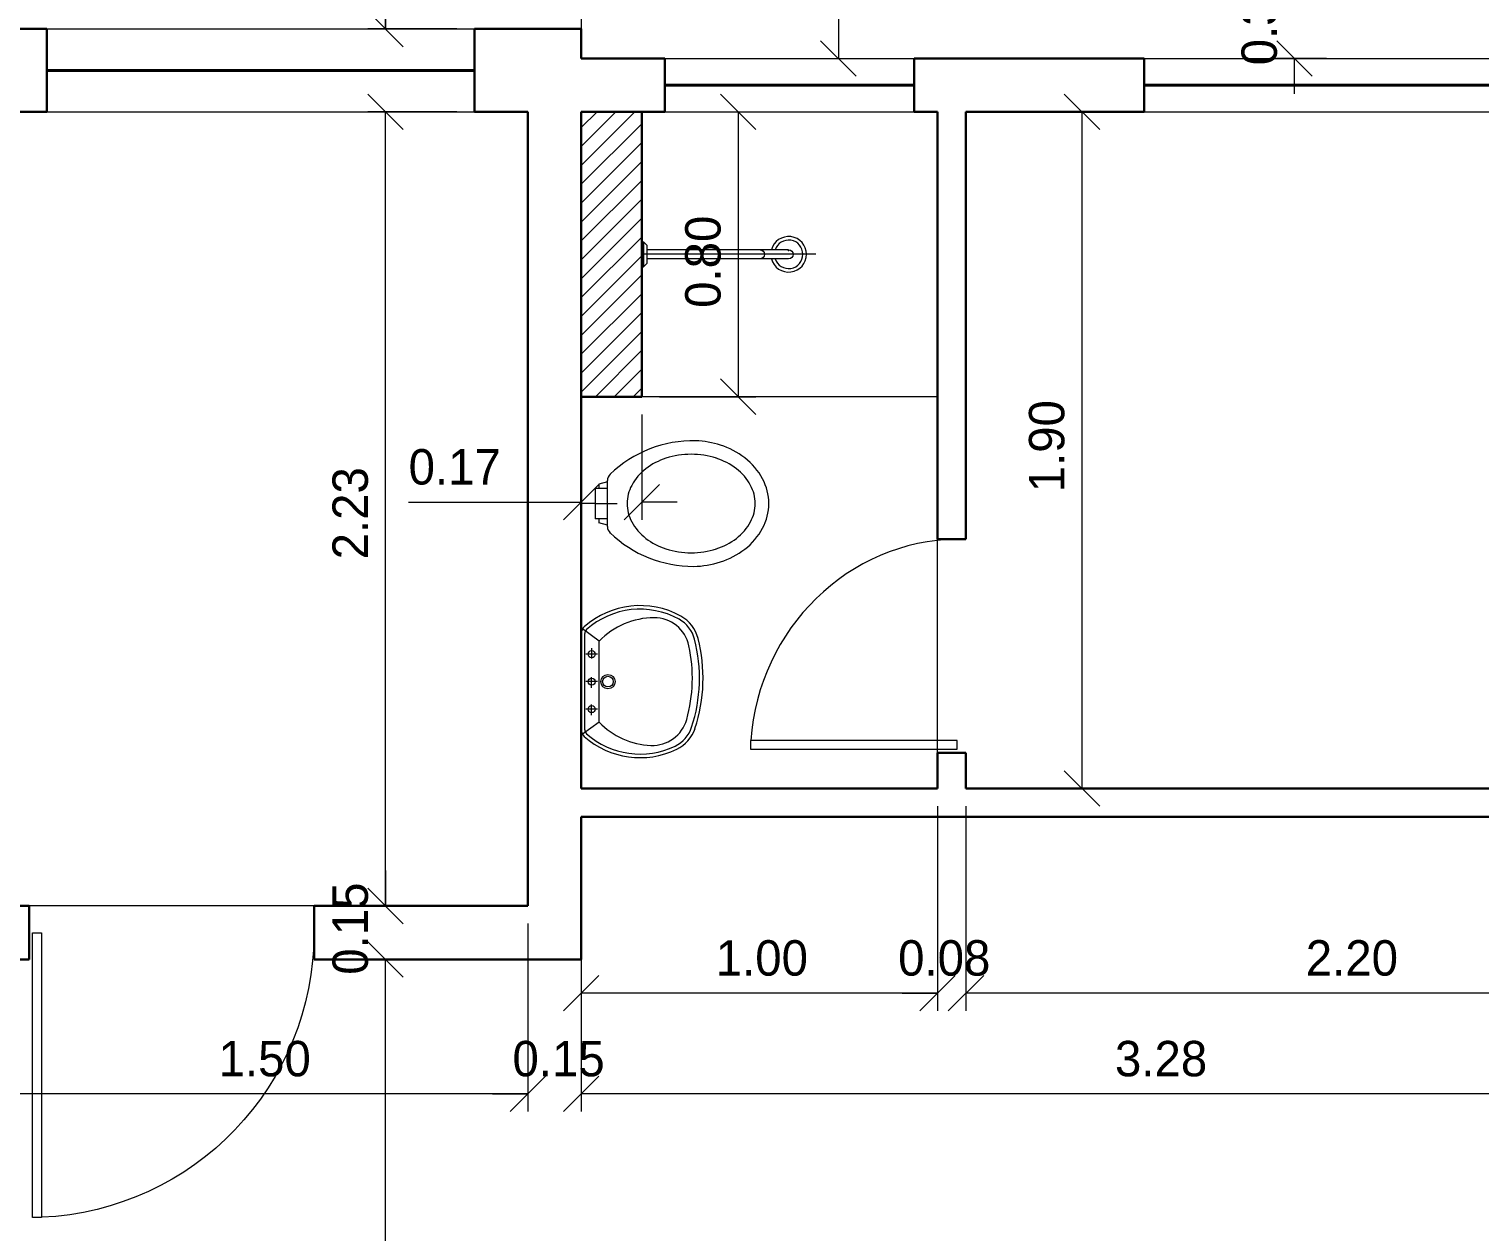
# Model space of a CAD drawing. Header units: metres. Extents: x 2.9 to 62.3, y 8 to 50.1.
# Drawn here: x 21.414 to 25.485, y 38.646 to 42.022 of the extents above; entities that cross this region are included whole.
import ezdxf
from ezdxf.enums import TextEntityAlignment as Align

# ---------------------------------------------------------------- set-up
doc = ezdxf.new("R2010")
doc.units = ezdxf.units.M
doc.header["$MEASUREMENT"] = 0
for name, pattern in [('DGN Style 2', [1.016237, 0.609742, -0.406495]), ('DGN Style 3', [1.422731, 1.016237, -0.406495]), ('DGN Style 4', [1.626995, 0.812989, -0.406495, 0.001016, -0.406495])]:
    doc.linetypes.add(name, pattern=pattern)
doc.layers.get('Defpoints').update_dxf_attribs({"lineweight": 0})
for name, color, linetype, lineweight in [('24 - Textos Gerais', 7, 'Continuous', 0), ('34 - Mobiliário', 7, 'Continuous', 0), ('CORNIJAS_VAR NA PLANTA PTIPO 1', 7, 'Continuous', 0), ('Cotas', 13, 'Continuous', 0), ('Level 14', 7, 'Continuous', 0), ('Level 24-1', 7, 'Continuous', 0), ('Level 36', 7, 'Continuous', 0), ('Level 45', 7, 'Continuous', 0), ('Level 7', 7, 'Continuous', 0)]:
    doc.layers.add(name, color=color, linetype=linetype, lineweight=lineweight)
doc.styles.add('Style-INTL_ENGINEERING', font='INTL_ENGINEERING.shx')
doc.dimstyles.get("Standard").update_dxf_attribs({"dimtxt": 0.18, "dimasz": 0.18, "dimexe": 0.18, "dimexo": 0.0625, "dimgap": 0.09, "dimtad": 0, "dimtih": 1, "dimtoh": 1, "dimdec": 4, "dimzin": 1, "dimdsep": 46, "dimtxsty": 'Standard', "dimcen": 0, "dimadec": 0, "dimazin": 0, "dimtfac": 1, "dimtdec": 4, "dimtofl": 0, "dimtmove": 0, "dimatfit": 3, "dimfxl": 0, "dimtolj": 1, "dimtzin": 1, "dimarcsym": 0})

# ---------------------------------------------------------------- blocks, each defined once
blk = doc.blocks.new('_Oblique')
at = {"color": 0, "linetype": 'ByBlock', "lineweight": -2}
blk.add_line((0.5, 0.5), (-0.5, -0.5), dxfattribs=at)
blk = doc.blocks.new('*D657')
at = {"layer": 'Cotas', "color": 2, "linetype": 'Continuous', "lineweight": 0}
for p, q in [((22.9646, 39.3595), (22.9646, 38.9817)), ((26.2446, 39.3595), (26.2446, 38.9817)), ((26.2446, 39.0312), (22.9646, 39.0312))]:
    blk.add_line(p, q, dxfattribs=at)
at = {"layer": 'Defpoints'}
for p in [(22.9646, 39.409), (26.2446, 39.409), (22.9646, 39.0312), (24.6046, 39.0312)]:
    blk.add_point(p, dxfattribs=at)
at = {"layer": 'Cotas', "color": 2, "linetype": 'Continuous', "lineweight": 0, "xscale": 0.0995, "yscale": 0.0995, "zscale": 0.0995, "rotation": 180}
blk.add_blockref('_Oblique', (22.9646, 39.0312), dxfattribs=at)
at = {"layer": 'Cotas', "color": 2, "linetype": 'Continuous', "lineweight": 0, "xscale": 0.0995, "yscale": 0.0995, "zscale": 0.0995}
blk.add_blockref('_Oblique', (26.2446, 39.0312), dxfattribs=at)
at = {"layer": 'Cotas', "color": 2, "linetype": 'Continuous', "lineweight": 0, "style": 'Style-INTL_ENGINEERING'}
blk.add_text('3.28', height=0.0995, dxfattribs=at).set_placement((24.4628, 39.1304), align=Align.MIDDLE_LEFT)
blk = doc.blocks.new('*D658')
at = {"layer": 'Cotas', "color": 2, "linetype": 'Continuous', "lineweight": 0}
for p, q in [((22.8146, 39.5095), (22.8146, 38.9817)), ((22.9646, 39.3595), (22.9646, 38.9817)), ((22.7151, 39.0312), (22.8146, 39.0312)), ((23.0641, 39.0312), (22.9646, 39.0312))]:
    blk.add_line(p, q, dxfattribs=at)
at = {"layer": 'Defpoints'}
for p in [(22.8146, 39.559), (22.9646, 39.409), (22.8146, 39.0312), (22.8896, 39.0312)]:
    blk.add_point(p, dxfattribs=at)
at = {"layer": 'Cotas', "color": 2, "linetype": 'Continuous', "lineweight": 0, "xscale": 0.0995, "yscale": 0.0995, "zscale": 0.0995}
blk.add_blockref('_Oblique', (22.8146, 39.0312), dxfattribs=at)
at = {"layer": 'Cotas', "color": 2, "linetype": 'Continuous', "lineweight": 0, "xscale": 0.0995, "yscale": 0.0995, "zscale": 0.0995, "rotation": 180}
blk.add_blockref('_Oblique', (22.9646, 39.0312), dxfattribs=at)
at = {"layer": 'Cotas', "color": 2, "linetype": 'Continuous', "lineweight": 0, "style": 'Style-INTL_ENGINEERING'}
blk.add_text('0.15', height=0.0995, dxfattribs=at).set_placement((22.7715, 39.1304), align=Align.MIDDLE_LEFT)
blk = doc.blocks.new('*D659')
at = {"layer": 'Cotas', "color": 2, "linetype": 'Continuous', "lineweight": 0}
for p, q in [((21.3146, 39.5095), (21.3146, 38.9817)), ((22.8146, 39.5095), (22.8146, 38.9817)), ((22.8146, 39.0312), (21.3146, 39.0312))]:
    blk.add_line(p, q, dxfattribs=at)
at = {"layer": 'Defpoints'}
for p in [(21.3146, 39.559), (22.8146, 39.559), (21.3146, 39.0312), (22.0646, 39.0312)]:
    blk.add_point(p, dxfattribs=at)
at = {"layer": 'Cotas', "color": 2, "linetype": 'Continuous', "lineweight": 0, "xscale": 0.0995, "yscale": 0.0995, "zscale": 0.0995, "rotation": 180}
blk.add_blockref('_Oblique', (21.3146, 39.0312), dxfattribs=at)
at = {"layer": 'Cotas', "color": 2, "linetype": 'Continuous', "lineweight": 0, "xscale": 0.0995, "yscale": 0.0995, "zscale": 0.0995}
blk.add_blockref('_Oblique', (22.8146, 39.0312), dxfattribs=at)
at = {"layer": 'Cotas', "color": 2, "linetype": 'Continuous', "lineweight": 0, "style": 'Style-INTL_ENGINEERING'}
blk.add_text('1.50', height=0.0995, dxfattribs=at).set_placement((21.9465, 39.1304), align=Align.MIDDLE_LEFT)
blk = doc.blocks.new('*D670')
at = {"layer": 'Cotas', "color": 2, "linetype": 'Continuous', "lineweight": 0}
for p, q in [((23.9646, 39.8395), (23.9646, 39.2645)), ((24.0446, 39.8395), (24.0446, 39.2645)), ((23.8651, 39.314), (23.9646, 39.314)), ((24.1441, 39.314), (24.0446, 39.314))]:
    blk.add_line(p, q, dxfattribs=at)
at = {"layer": 'Defpoints'}
for p in [(23.9646, 39.889), (24.0446, 39.889), (23.9646, 39.314), (24.0045, 39.314)]:
    blk.add_point(p, dxfattribs=at)
at = {"layer": 'Cotas', "color": 2, "linetype": 'Continuous', "lineweight": 0, "xscale": 0.0995, "yscale": 0.0995, "zscale": 0.0995}
blk.add_blockref('_Oblique', (23.9646, 39.314), dxfattribs=at)
at = {"layer": 'Cotas', "color": 2, "linetype": 'Continuous', "lineweight": 0, "xscale": 0.0995, "yscale": 0.0995, "zscale": 0.0995, "rotation": 180}
blk.add_blockref('_Oblique', (24.0446, 39.314), dxfattribs=at)
at = {"layer": 'Cotas', "color": 2, "linetype": 'Continuous', "lineweight": 0, "style": 'Style-INTL_ENGINEERING'}
blk.add_text('0.08', height=0.0995, dxfattribs=at).set_placement((23.8541, 39.4132), align=Align.MIDDLE_LEFT)
blk = doc.blocks.new('*D671')
at = {"layer": 'Cotas', "color": 2, "linetype": 'Continuous', "lineweight": 0}
for p, q in [((23.9646, 39.8395), (23.9646, 39.2645)), ((22.9646, 39.7595), (22.9646, 39.2645)), ((23.9646, 39.314), (22.9646, 39.314))]:
    blk.add_line(p, q, dxfattribs=at)
at = {"layer": 'Defpoints'}
for p in [(23.9646, 39.889), (22.9646, 39.809), (22.9646, 39.314), (23.4646, 39.314)]:
    blk.add_point(p, dxfattribs=at)
at = {"layer": 'Cotas', "color": 2, "linetype": 'Continuous', "lineweight": 0, "xscale": 0.0995, "yscale": 0.0995, "zscale": 0.0995, "rotation": 180}
blk.add_blockref('_Oblique', (22.9646, 39.314), dxfattribs=at)
at = {"layer": 'Cotas', "color": 2, "linetype": 'Continuous', "lineweight": 0, "xscale": 0.0995, "yscale": 0.0995, "zscale": 0.0995}
blk.add_blockref('_Oblique', (23.9646, 39.314), dxfattribs=at)
at = {"layer": 'Cotas', "color": 2, "linetype": 'Continuous', "lineweight": 0, "style": 'Style-INTL_ENGINEERING'}
blk.add_text('1.00', height=0.0995, dxfattribs=at).set_placement((23.3421, 39.4132), align=Align.MIDDLE_LEFT)
blk = doc.blocks.new('*D337')
at = {"layer": 'Cotas', "color": 2, "linetype": 'Continuous', "lineweight": 0}
for p, q in [((24.0446, 39.8395), (24.0446, 39.2645)), ((26.2446, 39.7595), (26.2446, 39.2645)), ((26.2446, 39.314), (24.0446, 39.314))]:
    blk.add_line(p, q, dxfattribs=at)
at = {"layer": 'Defpoints'}
for p in [(24.0446, 39.889), (26.2446, 39.809), (24.0446, 39.314), (25.1445, 39.314)]:
    blk.add_point(p, dxfattribs=at)
at = {"layer": 'Cotas', "color": 2, "linetype": 'Continuous', "lineweight": 0, "xscale": 0.0995, "yscale": 0.0995, "zscale": 0.0995, "rotation": 180}
blk.add_blockref('_Oblique', (24.0446, 39.314), dxfattribs=at)
at = {"layer": 'Cotas', "color": 2, "linetype": 'Continuous', "lineweight": 0, "xscale": 0.0995, "yscale": 0.0995, "zscale": 0.0995}
blk.add_blockref('_Oblique', (26.2446, 39.314), dxfattribs=at)
at = {"layer": 'Cotas', "color": 2, "linetype": 'Continuous', "lineweight": 0, "style": 'Style-INTL_ENGINEERING'}
blk.add_text('2.20', height=0.0995, dxfattribs=at).set_placement((24.9985, 39.4132), align=Align.MIDDLE_LEFT)
blk = doc.blocks.new('*D679')
at = {"layer": 'Cotas', "color": 2, "linetype": 'Continuous', "lineweight": 0}
for p, q in [((22.54, 39.409), (22.3656, 39.409)), ((22.4151, 35.4088), (22.4151, 39.409)), ((21.7691, 35.4088), (22.4646, 35.4088))]:
    blk.add_line(p, q, dxfattribs=at)
at = {"layer": 'Defpoints'}
for p in [(22.4151, 39.409), (22.5895, 39.409), (22.4151, 37.4089), (21.7196, 35.4088)]:
    blk.add_point(p, dxfattribs=at)
at = {"layer": 'Cotas', "color": 2, "linetype": 'Continuous', "lineweight": 0, "xscale": 0.0995, "yscale": 0.0995, "zscale": 0.0995}
for p, rotation in [((22.4151, 39.409), 90), ((22.4151, 35.4088), 270)]:
    blk.add_blockref('_Oblique', p, dxfattribs=dict(at, rotation=rotation))
at = {"layer": 'Cotas', "color": 2, "linetype": 'Continuous', "lineweight": 0, "style": 'Style-INTL_ENGINEERING'}
blk.add_text('4.00', height=0.0995, rotation=90, dxfattribs=at).set_placement((22.3159, 37.2585), align=Align.MIDDLE_LEFT)
blk = doc.blocks.new('*D680')
at = {"layer": 'Cotas', "color": 2, "linetype": 'Continuous', "lineweight": 0}
for p, q in [((22.4151, 39.6585), (22.4151, 39.559)), ((22.4651, 39.559), (22.3656, 39.559)), ((22.54, 39.409), (22.3656, 39.409)), ((22.4151, 39.3095), (22.4151, 39.409))]:
    blk.add_line(p, q, dxfattribs=at)
at = {"layer": 'Defpoints'}
for p in [(22.4151, 39.559), (22.5146, 39.559), (22.4151, 39.484), (22.5895, 39.409)]:
    blk.add_point(p, dxfattribs=at)
at = {"layer": 'Cotas', "color": 2, "linetype": 'Continuous', "lineweight": 0, "xscale": 0.0995, "yscale": 0.0995, "zscale": 0.0995}
for p, rotation in [((22.4151, 39.559), 270), ((22.4151, 39.409), 90)]:
    blk.add_blockref('_Oblique', p, dxfattribs=dict(at, rotation=rotation))
at = {"layer": 'Cotas', "color": 2, "linetype": 'Continuous', "lineweight": 0, "style": 'Style-INTL_ENGINEERING'}
blk.add_text('0.15', height=0.0995, rotation=90, dxfattribs=at).set_placement((22.3159, 39.366), align=Align.MIDDLE_LEFT)
blk = doc.blocks.new('*D681')
at = {"layer": 'Cotas', "color": 2, "linetype": 'Continuous', "lineweight": 0}
for p, q in [((22.615, 41.789), (22.3656, 41.789)), ((22.4151, 39.559), (22.4151, 41.789)), ((22.4651, 39.559), (22.3656, 39.559))]:
    blk.add_line(p, q, dxfattribs=at)
at = {"layer": 'Defpoints'}
for p in [(22.4151, 41.789), (22.6645, 41.789), (22.4151, 40.674), (22.5146, 39.559)]:
    blk.add_point(p, dxfattribs=at)
at = {"layer": 'Cotas', "color": 2, "linetype": 'Continuous', "lineweight": 0, "xscale": 0.0995, "yscale": 0.0995, "zscale": 0.0995}
for p, rotation in [((22.4151, 41.789), 90), ((22.4151, 39.559), 270)]:
    blk.add_blockref('_Oblique', p, dxfattribs=dict(at, rotation=rotation))
at = {"layer": 'Cotas', "color": 2, "linetype": 'Continuous', "lineweight": 0, "style": 'Style-INTL_ENGINEERING'}
blk.add_text('2.23', height=0.0995, rotation=90, dxfattribs=at).set_placement((22.3159, 40.5323), align=Align.MIDDLE_LEFT)
blk = doc.blocks.new('*D682')
at = {"layer": 'Cotas', "color": 2, "linetype": 'Continuous', "lineweight": 0}
for p, q in [((22.4151, 42.5624), (22.4151, 42.0217)), ((22.6151, 42.0217), (22.3656, 42.0217)), ((22.615, 41.789), (22.3656, 41.789)), ((22.4151, 41.6895), (22.4151, 41.789))]:
    blk.add_line(p, q, dxfattribs=at)
at = {"layer": 'Defpoints'}
for p in [(22.4151, 42.4163), (22.4151, 42.0217), (22.6646, 42.0217), (22.6645, 41.789)]:
    blk.add_point(p, dxfattribs=at)
at = {"layer": 'Cotas', "color": 2, "linetype": 'Continuous', "lineweight": 0, "xscale": 0.0995, "yscale": 0.0995, "zscale": 0.0995}
for p, rotation in [((22.4151, 42.0217), 270), ((22.4151, 41.789), 90)]:
    blk.add_blockref('_Oblique', p, dxfattribs=dict(at, rotation=rotation))
at = {"layer": 'Cotas', "color": 2, "linetype": 'Continuous', "lineweight": 0, "style": 'Style-INTL_ENGINEERING'}
blk.add_text('0.23', height=0.0995, rotation=90, dxfattribs=at).set_placement((22.3159, 42.2702), align=Align.MIDDLE_LEFT)
blk = doc.blocks.new('*D683')
at = {"layer": 'Cotas', "color": 2, "linetype": 'Continuous', "lineweight": 0}
for p, q in [((22.9151, 42.689), (22.3656, 42.689)), ((22.4151, 42.0217), (22.4151, 42.689)), ((22.6151, 42.0217), (22.3656, 42.0217))]:
    blk.add_line(p, q, dxfattribs=at)
at = {"layer": 'Defpoints'}
for p in [(22.4151, 42.689), (22.9646, 42.689), (22.4151, 42.3554), (22.6646, 42.0217)]:
    blk.add_point(p, dxfattribs=at)
at = {"layer": 'Cotas', "color": 2, "linetype": 'Continuous', "lineweight": 0, "xscale": 0.0995, "yscale": 0.0995, "zscale": 0.0995}
for p, rotation in [((22.4151, 42.689), 90), ((22.4151, 42.0217), 270)]:
    blk.add_blockref('_Oblique', p, dxfattribs=dict(at, rotation=rotation))
at = {"layer": 'Cotas', "color": 2, "linetype": 'Continuous', "lineweight": 0, "style": 'Style-INTL_ENGINEERING'}
blk.add_text('0.67', height=0.0995, rotation=90, dxfattribs=at).set_placement((22.3159, 42.2065), align=Align.MIDDLE_LEFT)
blk = doc.blocks.new('*D344')
at = {"layer": 'Cotas', "color": 2, "linetype": 'Continuous', "lineweight": 0}
for p, q in [((24.094, 41.789), (24.4198, 41.789)), ((24.3703, 39.889), (24.3703, 41.789)), ((24.094, 39.889), (24.4198, 39.889))]:
    blk.add_line(p, q, dxfattribs=at)
at = {"layer": 'Defpoints'}
for p in [(24.0446, 41.789), (24.3703, 41.789), (24.3703, 40.839), (24.0446, 39.889)]:
    blk.add_point(p, dxfattribs=at)
at = {"layer": 'Cotas', "color": 2, "linetype": 'Continuous', "lineweight": 0, "xscale": 0.0995, "yscale": 0.0995, "zscale": 0.0995}
for p, rotation in [((24.3703, 41.789), 90), ((24.3703, 39.889), 270)]:
    blk.add_blockref('_Oblique', p, dxfattribs=dict(at, rotation=rotation))
at = {"layer": 'Cotas', "color": 2, "linetype": 'Continuous', "lineweight": 0, "style": 'Style-INTL_ENGINEERING'}
blk.add_text('1.90', height=0.0995, rotation=90, dxfattribs=at).set_placement((24.271, 40.7206), align=Align.MIDDLE_LEFT)
blk = doc.blocks.new('*D345')
at = {"layer": 'Cotas', "color": 2, "linetype": 'Continuous', "lineweight": 0}
for p, q in [((23.0141, 42.689), (23.7359, 42.689)), ((23.6864, 42.689), (23.6864, 41.939)), ((23.114, 41.939), (23.7359, 41.939))]:
    blk.add_line(p, q, dxfattribs=at)
at = {"layer": 'Defpoints'}
for p in [(22.9646, 42.689), (23.6864, 42.314), (23.0646, 41.939), (23.6864, 41.939)]:
    blk.add_point(p, dxfattribs=at)
at = {"layer": 'Cotas', "color": 2, "linetype": 'Continuous', "lineweight": 0, "xscale": 0.0995, "yscale": 0.0995, "zscale": 0.0995}
for p, rotation in [((23.6864, 42.689), 90), ((23.6864, 41.939), 270)]:
    blk.add_blockref('_Oblique', p, dxfattribs=dict(at, rotation=rotation))
at = {"layer": 'Cotas', "color": 2, "linetype": 'Continuous', "lineweight": 0, "style": 'Style-INTL_ENGINEERING'}
blk.add_text('0.75', height=0.0995, rotation=90, dxfattribs=at).set_placement((23.5872, 42.1679), align=Align.MIDDLE_LEFT)
blk = doc.blocks.new('*D356')
at = {"layer": 'Cotas', "color": 2, "linetype": 'Continuous', "lineweight": 0}
for p, q in [((23.184, 41.789), (23.4548, 41.789)), ((23.4053, 41.789), (23.4053, 40.9891)), ((23.1841, 40.9891), (23.4548, 40.9891))]:
    blk.add_line(p, q, dxfattribs=at)
at = {"layer": 'Defpoints'}
for p in [(23.1346, 41.789), (23.4053, 41.389), (23.1346, 40.9891), (23.4053, 40.9891)]:
    blk.add_point(p, dxfattribs=at)
at = {"layer": 'Cotas', "color": 2, "linetype": 'Continuous', "lineweight": 0, "xscale": 0.0995, "yscale": 0.0995, "zscale": 0.0995}
for p, rotation in [((23.4053, 41.789), 90), ((23.4053, 40.9891), 270)]:
    blk.add_blockref('_Oblique', p, dxfattribs=dict(at, rotation=rotation))
at = {"layer": 'Cotas', "color": 2, "linetype": 'Continuous', "lineweight": 0, "style": 'Style-INTL_ENGINEERING'}
blk.add_text('0.80', height=0.0995, rotation=90, dxfattribs=at).set_placement((23.306, 41.2386), align=Align.MIDDLE_LEFT)
blk = doc.blocks.new('*D357')
at = {"layer": 'Cotas', "color": 2, "linetype": 'Continuous', "lineweight": 0}
for p, q in [((22.9646, 40.9395), (22.9646, 40.6435)), ((23.1346, 40.9396), (23.1346, 40.6435)), ((22.4799, 40.693), (22.9646, 40.693)), ((23.2341, 40.693), (23.1346, 40.693))]:
    blk.add_line(p, q, dxfattribs=at)
at = {"layer": 'Defpoints'}
for p in [(22.9646, 40.989), (23.1346, 40.9891), (22.598, 40.693), (22.9646, 40.693)]:
    blk.add_point(p, dxfattribs=at)
at = {"layer": 'Cotas', "color": 2, "linetype": 'Continuous', "lineweight": 0, "xscale": 0.0995, "yscale": 0.0995, "zscale": 0.0995}
blk.add_blockref('_Oblique', (22.9646, 40.693), dxfattribs=at)
at = {"layer": 'Cotas', "color": 2, "linetype": 'Continuous', "lineweight": 0, "xscale": 0.0995, "yscale": 0.0995, "zscale": 0.0995, "rotation": 180}
blk.add_blockref('_Oblique', (23.1346, 40.693), dxfattribs=at)
at = {"layer": 'Cotas', "color": 2, "linetype": 'Continuous', "lineweight": 0, "style": 'Style-INTL_ENGINEERING'}
blk.add_text('0.17', height=0.0995, dxfattribs=at).set_placement((22.4799, 40.7922), align=Align.MIDDLE_LEFT)
blk = doc.blocks.new('*D389')
at = {"layer": 'Cotas', "color": 2, "linetype": 'Continuous', "lineweight": 0}
for p, q in [((24.9669, 42.3385), (24.9669, 42.239)), ((25.0697, 42.239), (24.9174, 42.239)), ((25.0568, 41.939), (24.9174, 41.939)), ((24.9669, 41.8395), (24.9669, 41.939))]:
    blk.add_line(p, q, dxfattribs=at)
at = {"layer": 'Defpoints'}
for p in [(25.1192, 42.239), (24.9669, 42.07), (24.9669, 41.939), (25.1063, 41.939)]:
    blk.add_point(p, dxfattribs=at)
at = {"layer": 'Cotas', "color": 2, "linetype": 'Continuous', "lineweight": 0, "xscale": 0.0995, "yscale": 0.0995, "zscale": 0.0995}
for p, rotation in [((24.9669, 42.239), 270), ((24.9669, 41.939), 90)]:
    blk.add_blockref('_Oblique', p, dxfattribs=dict(at, rotation=rotation))
at = {"layer": 'Cotas', "color": 2, "linetype": 'Continuous', "lineweight": 0, "style": 'Style-INTL_ENGINEERING'}
blk.add_text('0.30', height=0.0995, rotation=90, dxfattribs=at).set_placement((24.8677, 41.9196), align=Align.MIDDLE_LEFT)
blk = doc.blocks.new('*U27')
at = {"layer": 'Level 36', "color": 172, "linetype": 'Continuous', "lineweight": 13}
for p, q in [((-0.1897, 0.0427), (-0.2239, 0.0427)), ((-0.2239, 0.0427), (-0.2239, -0.0427)), ((-0.1897, 0.0608), (-0.2139, 0.0544)), ((-0.2139, 0.0544), (-0.2139, 0.0427)), ((-0.1897, -0.0646), (-0.1897, 0.0645)), ((-0.2239, 0), (-0.2633, 0)), ((-0.2239, 0), (-0.1625, 0)), ((-0.1897, -0.0427), (-0.2239, -0.0427)), ((-0.2139, -0.0428), (-0.2139, -0.0544)), ((-0.1897, -0.0608), (-0.2139, -0.0544))]:
    blk.add_line(p, q, dxfattribs=at)
for centre, radius, start, end in [((0.0522, -0.1623), 0.3388, 88.949, 133.7058), ((0.0452, -0.0944), 0.2712, 72.322, 87.2071), ((0.0599, -0.0481), 0.2225, 52.4233, 72.322), ((0.0304, -0.0481), 0.1841, 107.6783, 127.577), ((0.0452, -0.0944), 0.2328, 90.0002, 107.6783), ((0.0452, -0.0944), 0.2328, 72.322, 90.0002), ((0.0599, -0.0481), 0.1841, 52.4233, 72.322), ((0.0826, -0.0186), 0.1854, 28.2945, 52.4233), ((-0.1647, 0.0646), 0.025, 133.7058, 180.0002), ((0.0077, -0.0186), 0.147, 127.577, 151.7058), ((0.0826, -0.0186), 0.147, 28.2945, 52.4233), ((-0.0271, 0.0001), 0.1075, 151.7058, 180.0002), ((0.1174, 0.0001), 0.1075, 0.0002, 28.2945), ((0.1174, 0.0001), 0.1459, 0.0002, 28.2945), ((-0.0271, 0.0001), 0.1075, 180.0002, 208.2945), ((0.1174, 0.0001), 0.1075, 331.7058, 0.0002), ((0.1174, 0.0001), 0.1459, 331.7058, 0.0002), ((-0.1647, -0.0646), 0.025, 180.0002, 226.2946), ((0.0077, 0.0188), 0.147, 208.2945, 232.4233), ((0.0826, 0.0188), 0.147, 307.577, 331.7058), ((0.0826, 0.0188), 0.1854, 307.577, 331.7058), ((0.0522, 0.1623), 0.3388, 226.2946, 270.0002), ((0.0304, 0.0482), 0.1841, 232.4233, 252.322), ((0.0599, 0.0482), 0.1841, 287.6783, 307.577), ((0.0452, 0.0946), 0.2328, 252.322, 270.0002), ((0.0452, 0.0946), 0.2328, 270.0002, 287.6783), ((0.0599, 0.0482), 0.2225, 287.6783, 307.577), ((0.0452, 0.0946), 0.2712, 271.4794, 287.6783)]:
    blk.add_arc(centre, radius, start, end, dxfattribs=at)
blk = doc.blocks.new('*U28')
at = {"layer": 'Level 36', "color": 172, "linetype": 'Continuous', "lineweight": 13}
for p, q in [((-0.171, -0.1351), (-0.171, 0.135)), ((-0.121, 0.1137), (-0.1675, 0.1479)), ((-0.161, -0.1351), (-0.161, 0.135)), ((-0.142, 0.0942), (-0.142, 0.0646)), ((-0.121, -0.1138), (-0.121, 0.1137)), ((-0.1256, 0.0769), (-0.158, 0.077)), ((-0.1256, 0), (-0.158, 0)), ((-0.142, -0.0173), (-0.142, 0.0124)), ((-0.1256, -0.077), (-0.158, -0.077)), ((-0.142, -0.0942), (-0.142, -0.0646)), ((-0.121, -0.1138), (-0.1675, -0.1479))]:
    blk.add_line(p, q, dxfattribs=at)
for centre, radius in [((-0.1419, 0.077), 0.01), ((-0.1419, 0), 0.01), ((-0.096, 0), 0.02), ((-0.096, 0), 0.015), ((-0.1419, -0.077), 0.01)]:
    blk.add_circle(centre, radius, dxfattribs=at)
for centre, radius, start, end in [((-0.0058, -0.0225), 0.236, 61.0331, 131.6613), ((-0.0058, -0.0225), 0.226, 61.0331, 131.6613), ((0.0337, -0.036), 0.2153, 90.0457, 135.9361), ((0.0336, 0.0793), 0.1, 12.2459, 90.0457), ((0.0601, 0.0964), 0.09, 14.4235, 61.0331), ((0.0601, 0.0964), 0.1, 14.4235, 61.0331), ((-0.146, 0.1351), 0.025, 131.6613, 180.0002), ((-0.146, 0.1351), 0.015, 131.6613, 180.0002), ((-0.2874, 0.0096), 0.4284, 344.3129, 12.2459), ((-0.2774, 0.0096), 0.4384, 341.6861, 14.4235), ((-0.2774, 0.0096), 0.4484, 341.6861, 14.4235), ((0.0337, 0.036), 0.2153, 224.0643, 267.5873), ((0.0288, -0.0792), 0.1, 267.5873, 344.3129), ((-0.146, -0.1351), 0.025, 180.0002, 228.339), ((-0.0058, 0.0225), 0.236, 228.339, 295.8028), ((-0.146, -0.1351), 0.015, 180.0002, 228.339), ((-0.0058, 0.0225), 0.226, 228.339, 295.8028), ((0.0534, -0.0999), 0.09, 295.8028, 341.6861), ((0.0534, -0.0999), 0.1, 295.8028, 341.6861)]:
    blk.add_arc(centre, radius, start, end, dxfattribs=at)
blk = doc.blocks.new('*U29')
at = {"layer": '24 - Textos Gerais', "color": 172, "linetype": 'Continuous', "lineweight": 0}
for p, q in [((-0.2441, 0.035), (-0.2441, -0.035)), ((-0.2441, 0.035), (-0.2391, 0.035)), ((-0.2391, 0.035), (-0.2391, -0.035)), ((-0.2291, 0.025), (-0.2391, 0.035)), ((-0.2291, -0.025), (-0.2291, 0.025)), ((0.168, 0.0125), (-0.2291, 0.0125)), ((-0.2441, -0.035), (-0.2391, -0.035)), ((-0.2391, -0.035), (-0.2291, -0.025)), ((0.168, -0.0125), (-0.2291, -0.0125))]:
    blk.add_line(p, q, dxfattribs=at)
at = {"layer": '24 - Textos Gerais', "color": 172, "linetype": 'DGN Style 4', "lineweight": 13}
blk.add_line((0.2441, 0), (-0.2441, 0), dxfattribs=at)
at = {"layer": '24 - Textos Gerais', "color": 172, "linetype": 'Continuous', "lineweight": 0}
for radius, start, end in [(0.05, 194.4775, 165.5225), (0.04, 198.21, 161.79)]:
    blk.add_arc((0.168, 0), radius, start, end, dxfattribs=at)
at = {"layer": '24 - Textos Gerais', "color": 172, "linetype": 'Continuous', "lineweight": 0, "extrusion": (0, 0, -1)}
for centre in [(-0.088, 0), (-0.168, 0)]:
    blk.add_arc(centre, 0.0125, 90, 270, dxfattribs=at)
at = {"layer": '24 - Textos Gerais', "color": 172, "linetype": 'Continuous', "lineweight": 0}
blk.add_point((0.168, 0.011), dxfattribs=at)
blk = doc.blocks.new('*U19')
at = {"layer": 'Level 36', "color": 172, "linetype": 'Continuous', "lineweight": 13}
blk.add_line((-6.535, 3.0801), (-7.3649, 3.08), dxfattribs=at)
at = {"layer": '24 - Textos Gerais', "color": 172, "linetype": 'Continuous', "lineweight": 0}
blk.add_blockref('*U29', (-7.1208, 3.48), dxfattribs=at)
at = {"layer": 'Level 36', "color": 172, "linetype": 'Continuous', "lineweight": 13}
for name, p in [('*U27', (-7.2717, 2.78)), ('*U28', (-7.364, 2.28))]:
    blk.add_blockref(name, p, dxfattribs=at)
blk = doc.blocks.new('P80D_2')
at = {"layer": 'Level 14', "color": 7, "linetype": 'Continuous', "lineweight": 13}
for p, q in [((0.035, 0.875), (0.01, 0.875)), ((0.01, 0.875), (0.01, 0.075)), ((0.035, 0.075), (0.035, 0.875)), ((0.01, 0.075), (0.035, 0.075))]:
    blk.add_line(p, q, dxfattribs=at)
blk.add_arc((0, 0.075), 0.8, 0.0001, 87.4926, dxfattribs=at)
at = {"layer": 'Level 7', "color": 7, "linetype": 'Continuous', "lineweight": 30}
for p, q in [((0, 0), (0, 0.15)), ((0.8, 0), (0.8, 0.15))]:
    blk.add_line(p, q, dxfattribs=at)
blk = doc.blocks.new('P60D_2')
at = {"layer": 'Level 14', "color": 7, "linetype": 'Continuous', "lineweight": 13}
for p, q in [((0.035, 0.605), (0.01, 0.605)), ((0.01, 0.605), (0.01, 0.025)), ((0.035, 0.025), (0.035, 0.605)), ((0.01, 0.025), (0.035, 0.025))]:
    blk.add_line(p, q, dxfattribs=at)
blk.add_ellipse((0.0073, 0.032), major_axis=(0.5659, -0.1833), ratio=0.960106, start_param=0.313176, end_param=1.825606, dxfattribs=at)
at = {"layer": 'Level 7', "color": 7, "linetype": 'Continuous', "lineweight": 30}
for p, q in [((0, 0), (0, 0.08)), ((0.6, 0), (0.6, 0.08))]:
    blk.add_line(p, q, dxfattribs=at)
blk = doc.blocks.new('J140B0')
at = {"layer": '34 - Mobiliário', "color": 7, "linetype": 'Continuous', "lineweight": 40}
blk.add_line((0, 0.075), (1.2, 0.075), dxfattribs=at)
at = {"layer": 'CORNIJAS_VAR NA PLANTA PTIPO 1', "color": 7, "linetype": 'Continuous', "lineweight": 30}
for p, q in [((0, 0), (0, 0.15)), ((1.2, 0), (1.2, 0.15))]:
    blk.add_line(p, q, dxfattribs=at)
at = {"layer": 'CORNIJAS_VAR NA PLANTA PTIPO 1', "color": 7, "linetype": 'Continuous', "lineweight": 0}
for p, q in [((0, 0.15), (1.2, 0.15)), ((0, 0), (1.2, 0))]:
    blk.add_line(p, q, dxfattribs=at)
blk = doc.blocks.new('*U74')
at = {"layer": '34 - Mobiliário', "color": 7, "linetype": 'DGN Style 3', "lineweight": 40}
blk.add_line((0.35, 0), (-0.35, 0), dxfattribs=at)
at = {"layer": 'CORNIJAS_VAR NA PLANTA PTIPO 1', "color": 7, "linetype": 'Continuous', "lineweight": 30}
for p, q in [((-0.35, -0.075), (-0.35, 0.075)), ((0.35, -0.075), (0.35, 0.075))]:
    blk.add_line(p, q, dxfattribs=at)
at = {"layer": 'CORNIJAS_VAR NA PLANTA PTIPO 1', "color": 7, "linetype": 'Continuous', "lineweight": 0}
for p, q in [((0.35, 0.075), (-0.35, 0.075)), ((0.35, -0.075), (-0.35, -0.075))]:
    blk.add_line(p, q, dxfattribs=at)

msp = doc.modelspace()

# ---------------------------------------------------------------- linework, layer by layer
at = {"layer": '34 - Mobiliário', "color": 7, "linetype": 'Continuous', "lineweight": 40}
msp.add_line((21.4645, 41.9054), (22.6646, 41.9053), dxfattribs=at)
at = {"layer": 'CORNIJAS_VAR NA PLANTA PTIPO 1', "color": 7, "linetype": 'Continuous', "lineweight": 30}
for p, q in [((21.4645, 42.0217), (21.3895, 42.0217)), ((21.4645, 42.0217), (21.4645, 41.789)), ((21.4645, 42.0217), (21.4645, 41.789)), ((22.6646, 42.0217), (22.6645, 41.789)), ((22.9645, 42.0217), (22.6645, 42.0217)), ((22.6645, 41.789), (22.6645, 42.0217)), ((22.9645, 42.0217), (22.9645, 41.939)), ((23.1995, 41.939), (22.9645, 41.939)), ((24.5445, 41.939), (23.8996, 41.939)), ((21.4645, 41.789), (21.3145, 41.789)), ((22.8146, 41.789), (22.6645, 41.789)), ((22.8146, 39.559), (22.8146, 41.789)), ((23.1995, 41.789), (22.9645, 41.789)), ((22.9645, 39.889), (22.9645, 41.789)), ((23.9645, 41.789), (23.8996, 41.789)), ((23.9645, 40.589), (23.9645, 41.789)), ((24.0446, 40.5891), (24.0446, 41.789)), ((24.5446, 41.789), (24.0446, 41.789)), ((23.9645, 39.889), (23.9645, 39.989)), ((24.0446, 39.889), (24.0446, 39.9891)), ((23.9645, 39.889), (22.9645, 39.889)), ((26.2446, 39.889), (24.0446, 39.889)), ((26.2446, 39.809), (22.9645, 39.809)), ((22.9645, 39.409), (22.9645, 39.809)), ((21.4145, 39.559), (21.3146, 39.559)), ((22.8146, 39.559), (22.2146, 39.559)), ((21.4145, 39.409), (21.1645, 39.409)), ((22.9645, 39.409), (22.2145, 39.409))]:
    msp.add_line(p, q, dxfattribs=at)
at = {"layer": 'CORNIJAS_VAR NA PLANTA PTIPO 1', "color": 7, "linetype": 'Continuous', "lineweight": 0}
for p, q in [((21.4645, 42.0217), (22.6646, 42.0217)), ((21.4645, 41.789), (22.6645, 41.789)), ((23.9645, 39.989), (23.9645, 40.589)), ((22.2146, 39.559), (21.4145, 39.559))]:
    msp.add_line(p, q, dxfattribs=at)
at = {"layer": 'Level 24-1', "color": 7, "linetype": 'DGN Style 2', "lineweight": 0, "flags": 128}
msp.add_lwpolyline([(33.7253, 41.9391), (38.0346, 41.939), (38.0346, 42.689), (46.8646, 42.689), (46.8646, 41.289), (50.6245, 41.289), (50.6245, 34.579), (49.9246, 34.579), (49.9246, 34.079), (49.3745, 33.529), (39.8467, 33.529), (39.2267, 32.909), (31.9114, 32.909), (31.6938, 33.1263), (29.3053, 33.1263), (29.0877, 32.909), (21.7724, 32.909), (21.1524, 33.529), (11.6245, 33.529), (11.0746, 34.079), (11.0746, 34.579), (10.3745, 34.579), (10.3745, 41.289), (14.1346, 41.289), (14.1346, 42.689), (22.9645, 42.689), (22.9645, 41.939), (27.2738, 41.939), (27.2738, 46.7246), (33.7241, 46.7246), (33.7253, 41.9391)], dxfattribs=at)
at = {"layer": 'Level 45', "color": 6, "linetype": 'Continuous', "lineweight": 0}
for p, q in [((22.9645, 41.6387), (23.1149, 41.789)), ((22.9645, 41.6918), (23.0618, 41.789)), ((22.9645, 41.7448), (23.0088, 41.789)), ((22.9645, 41.5857), (23.1346, 41.7557)), ((22.9645, 41.5327), (23.1346, 41.7027)), ((22.9645, 41.4796), (23.1346, 41.6496)), ((22.9645, 41.4266), (23.1346, 41.5966)), ((22.9645, 41.3736), (23.1346, 41.5436)), ((22.9645, 41.3205), (23.1346, 41.4906)), ((22.9645, 41.2675), (23.1346, 41.4375)), ((22.9645, 41.2145), (23.1346, 41.3845)), ((22.9645, 41.1614), (23.1346, 41.3315)), ((22.9645, 41.1084), (23.1346, 41.2784)), ((22.9645, 41.0554), (23.1346, 41.2254)), ((22.9645, 41.0023), (23.1346, 41.1724)), ((23.0043, 40.989), (23.1346, 41.1194)), ((23.0573, 40.989), (23.1346, 41.0663)), ((23.1104, 40.9891), (23.1346, 41.0133))]:
    msp.add_line(p, q, dxfattribs=at)
at = {"layer": 'Level 45', "color": 6, "linetype": 'Continuous', "lineweight": 30, "flags": 128}
msp.add_lwpolyline([(22.9645, 41.789), (23.1346, 41.789), (23.1346, 40.9891), (22.9645, 40.989)], close=True, dxfattribs=at)

# ---------------------------------------------------------------- block references
at = {"layer": 'CORNIJAS_VAR NA PLANTA PTIPO 1', "color": 7, "linetype": 'Continuous', "lineweight": 30, "extrusion": (0, 0, -1)}
msp.add_blockref('*U74', (-23.5495, 41.864), dxfattribs=at)
at = {"layer": 'CORNIJAS_VAR NA PLANTA PTIPO 1', "color": 7, "linetype": 'Continuous', "lineweight": 30, "xscale": 0.9999953433792164, "yscale": -0.9999953433792164}
msp.add_blockref('J140B0', (24.5445, 41.939), dxfattribs=at)
at = {"layer": 'Level 36', "color": 172, "linetype": 'Continuous', "lineweight": 13}
msp.add_blockref('*U19', (30.4996, 37.909), dxfattribs=at)
at = {"layer": 'Level 7', "color": 7, "linetype": 'Continuous', "lineweight": 30}
for name, p, xscale, yscale, rotation in [('P60D_2', (24.0446, 39.9891), 1.000004656664151, 1.000004656664151, 90.00053360695055), ('P80D_2', (21.4145, 39.559), 1.000000000010841, -1.000000000010841, 0.0002668047176770001)]:
    msp.add_blockref(name, p, dxfattribs=dict(at, xscale=xscale, yscale=yscale, rotation=rotation))

# ---------------------------------------------------------------- dimensions: what is measured, and where the dimension line sits
at = {"layer": 'Cotas', "color": 2, "linetype": 'Continuous', "lineweight": 0}
for base, p1, p2, angle, override, picture, middle in [((22.4151, 42.689), (22.6646, 42.0217), (22.9645, 42.689), 90, {"dimtxt": 0.0995, "dimasz": 0.0995, "dimexe": 0.0495, "dimexo": 0.0495, "dimgap": 0.0495, "dimtad": 1, "dimtih": 0, "dimtoh": 0, "dimdec": 2, "dimzin": 3, "dimtxsty": 'Style-INTL_ENGINEERING', "dimblk": 'Oblique', "dimclre": 2, "dimtdec": 2, "dimatfit": 1, "dimtolj": 0, "dimtzin": 3, "dimlwe": 0}, '*D683', (22.4151, 42.3554)), ((23.6864, 41.939), (22.9645, 42.689), (23.0646, 41.939), 270, {"dimtxt": 0.0995, "dimasz": 0.0995, "dimexe": 0.0495, "dimexo": 0.0495, "dimgap": 0.0495, "dimtad": 1, "dimtih": 0, "dimtoh": 0, "dimdec": 2, "dimzin": 3, "dimtxsty": 'Style-INTL_ENGINEERING', "dimblk": 'Oblique', "dimclre": 2, "dimtdec": 2, "dimatfit": 1, "dimtolj": 0, "dimtzin": 3, "dimlwe": 0}, '*D345', (23.6864, 42.314)), ((22.4151, 41.789), (22.5146, 39.559), (22.6645, 41.789), 90, {"dimtxt": 0.0995, "dimasz": 0.0995, "dimexe": 0.0495, "dimexo": 0.0495, "dimgap": 0.0495, "dimtad": 1, "dimtih": 0, "dimtoh": 0, "dimdec": 2, "dimzin": 3, "dimtxsty": 'Style-INTL_ENGINEERING', "dimblk": 'Oblique', "dimclre": 2, "dimtdec": 2, "dimatfit": 1, "dimtolj": 0, "dimtzin": 3, "dimlwe": 0}, '*D681', (22.4151, 40.674)), ((23.4053, 40.9891), (23.1346, 41.789), (23.1346, 40.9891), 270, {"dimtxt": 0.0995, "dimasz": 0.0995, "dimexe": 0.0495, "dimexo": 0.0495, "dimgap": 0.0495, "dimtad": 1, "dimtih": 0, "dimtoh": 0, "dimdec": 2, "dimzin": 3, "dimtxsty": 'Style-INTL_ENGINEERING', "dimblk": 'Oblique', "dimclre": 2, "dimtdec": 2, "dimatfit": 1, "dimfrac": 2, "dimtolj": 0, "dimtzin": 3, "dimlwe": 0}, '*D356', (23.4053, 41.389)), ((24.3703, 41.789), (24.0446, 39.889), (24.0446, 41.789), 90, {"dimtxt": 0.0995, "dimasz": 0.0995, "dimexe": 0.0495, "dimexo": 0.0495, "dimgap": 0.0495, "dimtad": 1, "dimtih": 0, "dimtoh": 0, "dimdec": 2, "dimzin": 3, "dimtxsty": 'Style-INTL_ENGINEERING', "dimblk": 'Oblique', "dimclre": 2, "dimtdec": 2, "dimatfit": 1, "dimtolj": 0, "dimtzin": 3, "dimlwe": 0}, '*D344', (24.3703, 40.839)), ((22.9645, 39.314), (23.9645, 39.889), (22.9645, 39.809), 180, {"dimtxt": 0.0995, "dimasz": 0.0995, "dimexe": 0.0495, "dimexo": 0.0495, "dimgap": 0.0495, "dimtad": 1, "dimtih": 0, "dimtoh": 0, "dimdec": 2, "dimzin": 3, "dimtxsty": 'Style-INTL_ENGINEERING', "dimblk": 'Oblique', "dimclre": 2, "dimtdec": 2, "dimatfit": 1, "dimtolj": 0, "dimtzin": 3, "dimlwe": 0}, '*D671', (23.4646, 39.314)), ((24.0446, 39.314), (26.2446, 39.809), (24.0446, 39.889), 180, {"dimtxt": 0.0995, "dimasz": 0.0995, "dimexe": 0.0495, "dimexo": 0.0495, "dimgap": 0.0495, "dimtad": 1, "dimtih": 0, "dimtoh": 0, "dimdec": 2, "dimzin": 3, "dimtxsty": 'Style-INTL_ENGINEERING', "dimblk": 'Oblique', "dimclre": 2, "dimtdec": 2, "dimatfit": 1, "dimtolj": 0, "dimtzin": 3, "dimlwe": 0}, '*D337', (25.1445, 39.314)), ((21.3146, 39.0312), (22.8146, 39.559), (21.3146, 39.559), 180, {"dimtxt": 0.0995, "dimasz": 0.0995, "dimexe": 0.0495, "dimexo": 0.0495, "dimgap": 0.0495, "dimtad": 1, "dimtih": 0, "dimtoh": 0, "dimdec": 2, "dimzin": 3, "dimtxsty": 'Style-INTL_ENGINEERING', "dimblk": 'Oblique', "dimclre": 2, "dimtdec": 2, "dimatfit": 1, "dimtolj": 0, "dimtzin": 3, "dimlwe": 0}, '*D659', (22.0646, 39.0312)), ((22.4151, 39.409), (21.7196, 35.4088), (22.5895, 39.409), 90, {"dimtxt": 0.0995, "dimasz": 0.0995, "dimexe": 0.0495, "dimexo": 0.0495, "dimgap": 0.0495, "dimtad": 1, "dimtih": 0, "dimtoh": 0, "dimdec": 2, "dimzin": 3, "dimtxsty": 'Style-INTL_ENGINEERING', "dimblk": 'Oblique', "dimclre": 2, "dimtdec": 2, "dimatfit": 1, "dimtolj": 0, "dimtzin": 3, "dimlwe": 0}, '*D679', (22.4151, 37.4089)), ((22.9645, 39.0312), (26.2446, 39.409), (22.9645, 39.409), 180, {"dimtxt": 0.0995, "dimasz": 0.0995, "dimexe": 0.0495, "dimexo": 0.0495, "dimgap": 0.0495, "dimtad": 1, "dimtih": 0, "dimtoh": 0, "dimdec": 2, "dimzin": 3, "dimtxsty": 'Style-INTL_ENGINEERING', "dimblk": 'Oblique', "dimclre": 2, "dimtdec": 2, "dimatfit": 1, "dimtolj": 0, "dimtzin": 3, "dimlwe": 0}, '*D657', (24.6046, 39.0312))]:
    dim = msp.add_linear_dim(base=base, p1=p1, p2=p2, angle=angle, dimstyle='Standard', override=override, dxfattribs=at)
    dim.commit()
    dim.dimension.update_dxf_attribs({"geometry": picture, "text_midpoint": middle})
for base, p1, p2, angle, override, picture, middle in [((22.4151, 42.0217), (22.6645, 41.789), (22.6646, 42.0217), 90, {"dimtxt": 0.0995, "dimasz": 0.0995, "dimexe": 0.0495, "dimexo": 0.0495, "dimgap": 0.0495, "dimtad": 1, "dimtih": 0, "dimtoh": 0, "dimdec": 2, "dimzin": 3, "dimtxsty": 'Style-INTL_ENGINEERING', "dimblk": 'Oblique', "dimclre": 2, "dimtdec": 2, "dimatfit": 1, "dimtolj": 0, "dimtzin": 3, "dimlwe": 0}, '*D682', (22.4151, 42.4163)), ((24.9669, 41.939), (25.1192, 42.239), (25.1063, 41.939), 270, {"dimtxt": 0.0995, "dimasz": 0.0995, "dimexe": 0.0495, "dimexo": 0.0495, "dimgap": 0.0495, "dimtad": 1, "dimtih": 0, "dimtoh": 0, "dimdec": 2, "dimzin": 3, "dimtxsty": 'Style-INTL_ENGINEERING', "dimblk": 'Oblique', "dimclre": 2, "dimtdec": 2, "dimatfit": 1, "dimfrac": 2, "dimtolj": 0, "dimtzin": 3, "dimlwe": 0}, '*D389', (24.9669, 42.07)), ((22.9645, 40.693), (23.1346, 40.9891), (22.9645, 40.989), 180, {"dimtxt": 0.0995, "dimasz": 0.0995, "dimexe": 0.0495, "dimexo": 0.0495, "dimgap": 0.0495, "dimtad": 1, "dimtih": 0, "dimtoh": 0, "dimdec": 2, "dimzin": 3, "dimtxsty": 'Style-INTL_ENGINEERING', "dimblk": 'Oblique', "dimclre": 2, "dimtdec": 2, "dimatfit": 1, "dimfrac": 2, "dimtolj": 0, "dimtzin": 3, "dimlwe": 0}, '*D357', (22.598, 40.693)), ((23.9645, 39.314), (24.0446, 39.889), (23.9645, 39.889), 180, {"dimtxt": 0.0995, "dimasz": 0.0995, "dimexe": 0.0495, "dimexo": 0.0495, "dimgap": 0.0495, "dimtad": 1, "dimtih": 0, "dimtoh": 0, "dimdec": 2, "dimzin": 3, "dimtxsty": 'Style-INTL_ENGINEERING', "dimblk": 'Oblique', "dimclre": 2, "dimtdec": 2, "dimatfit": 1, "dimtolj": 0, "dimtzin": 3, "dimlwe": 0}, '*D670', (24.0045, 39.314)), ((22.4151, 39.559), (22.5895, 39.409), (22.5146, 39.559), 90, {"dimtxt": 0.0995, "dimasz": 0.0995, "dimexe": 0.0495, "dimexo": 0.0495, "dimgap": 0.0495, "dimtad": 1, "dimtih": 0, "dimtoh": 0, "dimdec": 2, "dimzin": 3, "dimtxsty": 'Style-INTL_ENGINEERING', "dimblk": 'Oblique', "dimclre": 2, "dimtdec": 2, "dimatfit": 1, "dimtolj": 0, "dimtzin": 3, "dimlwe": 0}, '*D680', (22.4151, 39.484)), ((22.8146, 39.0312), (22.9645, 39.409), (22.8146, 39.559), 180, {"dimtxt": 0.0995, "dimasz": 0.0995, "dimexe": 0.0495, "dimexo": 0.0495, "dimgap": 0.0495, "dimtad": 1, "dimtih": 0, "dimtoh": 0, "dimdec": 2, "dimzin": 3, "dimtxsty": 'Style-INTL_ENGINEERING', "dimblk": 'Oblique', "dimclre": 2, "dimtdec": 2, "dimatfit": 1, "dimtolj": 0, "dimtzin": 3, "dimlwe": 0}, '*D658', (22.8896, 39.0312))]:
    dim = msp.add_linear_dim(base=base, p1=p1, p2=p2, angle=angle, dimstyle='Standard', override=override, dxfattribs=at)
    dim.commit()
    dim.dimension.update_dxf_attribs({"geometry": picture, "text_midpoint": middle, "dimtype": 160})

doc.saveas('drawing.dxf')
